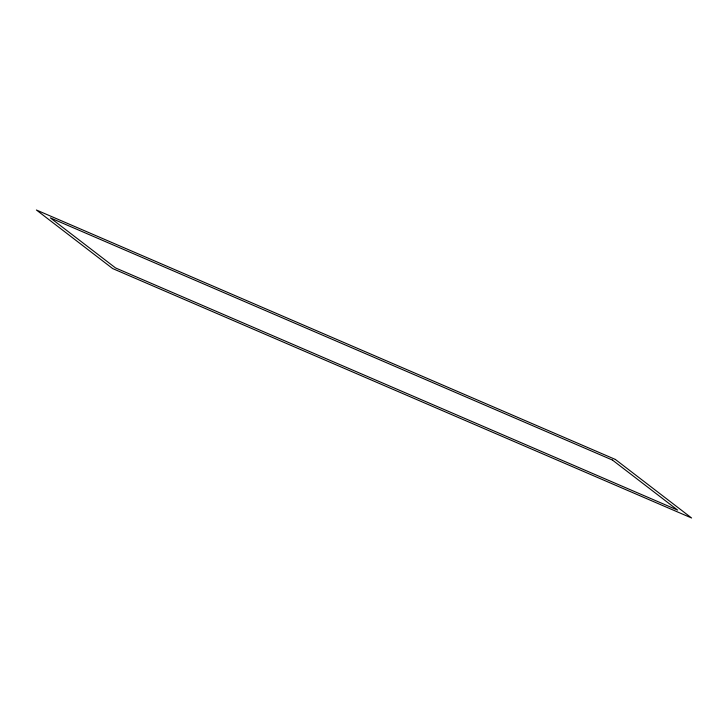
<?xml version="1.0" encoding="UTF-8"?>
<svg xmlns="http://www.w3.org/2000/svg" width="728" height="728" viewBox="0 0 728 728"><rect width="100%" height="100%" fill="white"/><g stroke="black" fill="none" stroke-linecap="round" stroke-linejoin="round"><path stroke-width="1.09" d="M615.342 459.432L36.4 210.001L112.658 268.568L691.6 517.999L615.342 459.432M612.466 460.069L50.369 217.89L115.534 267.931L677.631 510.11L612.466 460.069"/></g></svg>
